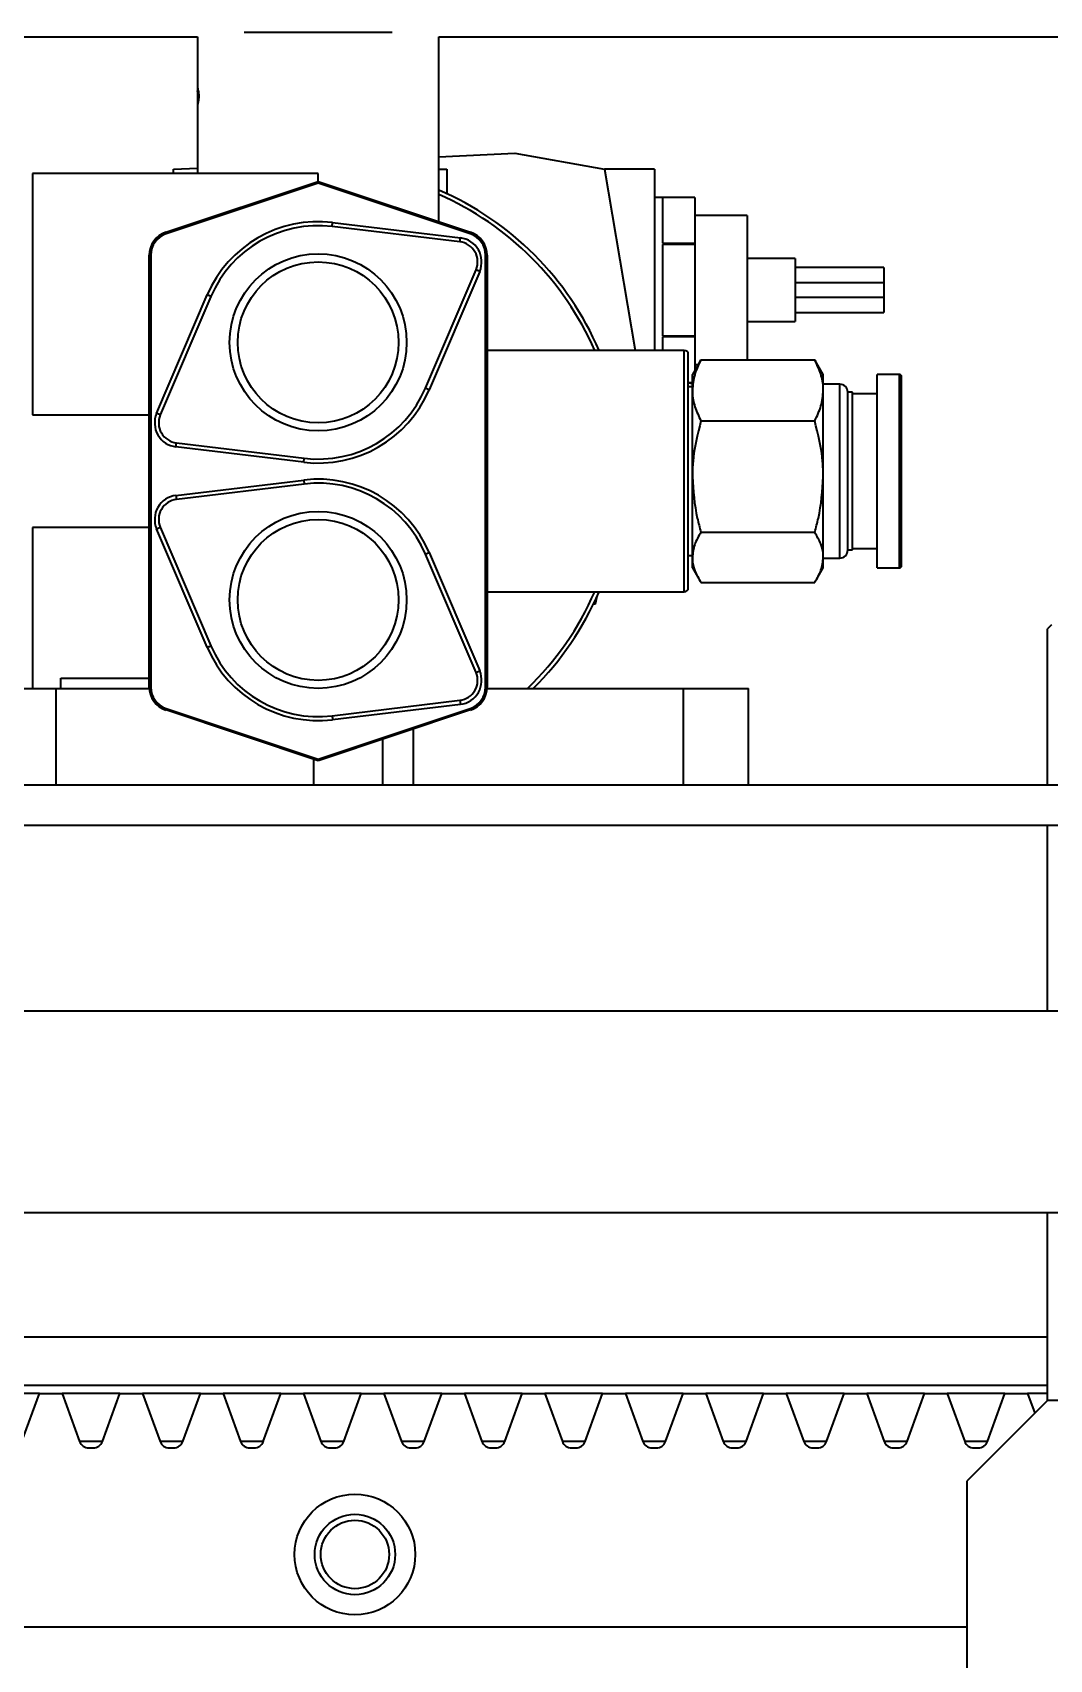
# Model space of a CAD drawing. Header units: millimetres. Extents: x -1052 to 3351, y 0 to 2015.
# Drawn here: x -376.539 to -374.67, y 1691.662 to 1694.653 of the extents above; entities that cross this region are included whole.
import ezdxf

# ---------------------------------------------------------------- set-up
doc = ezdxf.new("R2010")
doc.units = ezdxf.units.MM

msp = doc.modelspace()

# ---------------------------------------------------------------- linework, layer by layer
at = {"color": 7, "linetype": 'Continuous', "lineweight": 35}
for p, q in [((-377.8701, 1694.6448), (-376.2357, 1694.6448)), ((-377.8701, 1694.6448), (-376.2357, 1694.6448)), ((-376.2357, 1694.6448), (-376.2357, 1694.5505)), ((-376.2357, 1694.6448), (-376.2357, 1694.5505)), ((-375.8781, 1694.6525), (-376.1497, 1694.6525)), ((-375.8781, 1694.6525), (-376.1497, 1694.6525)), ((-375.792, 1694.3049), (-375.792, 1694.6448)), ((-375.792, 1694.6448), (-373.2846, 1694.6448)), ((-375.792, 1694.3049), (-375.792, 1694.6448)), ((-375.792, 1694.6448), (-373.2846, 1694.6448)), ((-376.2338, 1694.5451), (-376.2367, 1694.5451)), ((-376.2338, 1694.5451), (-376.2367, 1694.5451)), ((-376.2357, 1694.5442), (-376.2357, 1694.5267)), ((-376.2357, 1694.5442), (-376.2357, 1694.5267)), ((-376.2367, 1694.5257), (-376.2337, 1694.5257)), ((-376.2367, 1694.5257), (-376.2337, 1694.5257)), ((-376.2357, 1694.5203), (-376.2357, 1694.3937)), ((-376.2357, 1694.5203), (-376.2357, 1694.3937)), ((-375.792, 1694.4241), (-375.6522, 1694.4306)), ((-375.792, 1694.4241), (-375.6522, 1694.4306)), ((-375.6522, 1694.4306), (-375.4872, 1694.4011)), ((-375.6522, 1694.4306), (-375.4872, 1694.4011)), ((-376.0139, 1694.3937), (-376.539, 1694.3937)), ((-376.539, 1694.3937), (-376.539, 1693.9499)), ((-376.0139, 1694.3937), (-376.539, 1694.3937)), ((-376.539, 1694.3937), (-376.539, 1693.9499)), ((-376.2801, 1694.4011), (-376.2357, 1694.4031)), ((-376.2801, 1694.4011), (-376.2357, 1694.4031)), ((-376.2801, 1694.3937), (-376.2801, 1694.4011)), ((-376.2801, 1694.3937), (-376.2801, 1694.4011)), ((-376.0139, 1694.3789), (-376.0139, 1694.3937)), ((-376.0139, 1694.3789), (-376.0139, 1694.3937)), ((-375.792, 1694.4011), (-375.7772, 1694.4011)), ((-375.792, 1694.4011), (-375.7772, 1694.4011)), ((-375.7772, 1694.4011), (-375.7772, 1694.3562)), ((-375.7772, 1694.4011), (-375.7772, 1694.3562)), ((-375.3956, 1694.4011), (-375.4872, 1694.4011)), ((-375.4872, 1694.4011), (-375.4309, 1694.0682)), ((-375.3956, 1694.4011), (-375.4872, 1694.4011)), ((-375.4872, 1694.4011), (-375.4309, 1694.0682)), ((-375.3956, 1694.4011), (-375.3956, 1694.0682)), ((-375.3956, 1694.4011), (-375.3956, 1694.0682)), ((-376.2941, 1694.2854), (-376.0139, 1694.3789)), ((-376.2941, 1694.2854), (-376.0139, 1694.3789)), ((-376.0139, 1694.3758), (-376.2932, 1694.2826)), ((-376.0139, 1694.3758), (-376.2932, 1694.2826)), ((-376.0139, 1694.3758), (-376.0139, 1694.3789)), ((-376.0139, 1694.3789), (-375.7336, 1694.2854)), ((-376.0139, 1694.3758), (-376.0139, 1694.3789)), ((-376.0139, 1694.3789), (-375.7336, 1694.2854)), ((-375.7345, 1694.2826), (-376.0139, 1694.3758)), ((-375.7345, 1694.2826), (-376.0139, 1694.3758)), ((-375.3216, 1694.3493), (-375.3956, 1694.3493)), ((-375.3216, 1694.3493), (-375.3956, 1694.3493)), ((-375.3216, 1694.3493), (-375.3808, 1694.3493)), ((-375.3808, 1694.3493), (-375.3808, 1694.2653)), ((-375.3216, 1694.3493), (-375.3808, 1694.3493)), ((-375.3808, 1694.3493), (-375.3808, 1694.2653)), ((-375.3216, 1694.3493), (-375.3216, 1694.2653)), ((-375.3216, 1694.3493), (-375.3216, 1694.2653)), ((-375.9873, 1694.3033), (-375.7523, 1694.275)), ((-375.9873, 1694.3033), (-375.7523, 1694.275)), ((-375.2255, 1694.316), (-375.3216, 1694.316)), ((-375.2255, 1694.316), (-375.3216, 1694.316)), ((-375.2255, 1694.316), (-375.2255, 1694.051)), ((-375.2255, 1694.316), (-375.2255, 1694.051)), ((-375.7532, 1694.2677), (-375.9882, 1694.296)), ((-375.7532, 1694.2677), (-375.9882, 1694.296)), ((-376.3245, 1693.4494), (-376.3245, 1694.2433)), ((-376.3245, 1694.2433), (-376.3215, 1694.2433)), ((-376.3245, 1693.4494), (-376.3245, 1694.2433)), ((-376.3245, 1694.2433), (-376.3215, 1694.2433)), ((-376.3215, 1694.2433), (-376.3215, 1693.4494)), ((-376.3215, 1694.2433), (-376.3215, 1693.4494)), ((-375.7062, 1693.4494), (-375.7062, 1694.2433)), ((-375.7062, 1694.2433), (-375.7032, 1694.2433)), ((-375.7062, 1693.4494), (-375.7062, 1694.2433)), ((-375.7062, 1694.2433), (-375.7032, 1694.2433)), ((-375.7032, 1694.2433), (-375.7032, 1693.4494)), ((-375.7032, 1694.2433), (-375.7032, 1693.4494)), ((-375.3808, 1694.2653), (-375.3216, 1694.2653)), ((-375.3808, 1694.2653), (-375.3216, 1694.2653)), ((-375.3216, 1694.2632), (-375.3808, 1694.2632)), ((-375.3808, 1694.2632), (-375.3808, 1694.0952)), ((-375.3216, 1694.2632), (-375.3808, 1694.2632)), ((-375.3808, 1694.2632), (-375.3808, 1694.0952)), ((-375.3216, 1694.2653), (-375.3216, 1694.2632)), ((-375.3216, 1694.2653), (-375.3216, 1694.2632)), ((-375.3216, 1694.2632), (-375.3216, 1694.0952)), ((-375.3216, 1694.2632), (-375.3216, 1694.0952)), ((-375.8166, 1693.9988), (-375.7236, 1694.2164)), ((-375.8166, 1693.9988), (-375.7236, 1694.2164)), ((-375.7168, 1694.2135), (-375.8098, 1693.9959)), ((-375.7168, 1694.2135), (-375.8098, 1693.9959)), ((-375.1367, 1694.2369), (-375.2255, 1694.2369)), ((-375.1367, 1694.2369), (-375.2255, 1694.2369)), ((-375.1367, 1694.2369), (-375.1367, 1694.1215)), ((-375.1367, 1694.2369), (-375.1367, 1694.1215)), ((-374.974, 1694.2206), (-375.1367, 1694.2206)), ((-374.974, 1694.2206), (-375.1367, 1694.2206)), ((-374.974, 1694.2206), (-374.974, 1694.1925)), ((-374.974, 1694.2206), (-374.974, 1694.1925)), ((-374.974, 1694.1925), (-375.1367, 1694.1925)), ((-374.974, 1694.1925), (-375.1367, 1694.1925)), ((-374.974, 1694.1925), (-374.974, 1694.1659)), ((-374.974, 1694.1925), (-374.974, 1694.1659)), ((-376.3109, 1693.9525), (-376.2179, 1694.1702)), ((-376.3109, 1693.9525), (-376.2179, 1694.1702)), ((-376.2111, 1694.1673), (-376.3041, 1693.9496)), ((-376.2111, 1694.1673), (-376.3041, 1693.9496)), ((-375.1367, 1694.1659), (-374.974, 1694.1659)), ((-375.1367, 1694.1659), (-374.974, 1694.1659)), ((-374.974, 1694.1659), (-374.974, 1694.1378)), ((-374.974, 1694.1659), (-374.974, 1694.1378)), ((-375.1367, 1694.1378), (-374.974, 1694.1378)), ((-375.1367, 1694.1378), (-374.974, 1694.1378)), ((-375.3808, 1694.0952), (-375.3216, 1694.0952)), ((-375.3808, 1694.0952), (-375.3216, 1694.0952)), ((-375.3216, 1694.0952), (-375.3216, 1694.0931)), ((-375.3216, 1694.0952), (-375.3216, 1694.0931)), ((-375.2255, 1694.1215), (-375.1367, 1694.1215)), ((-375.2255, 1694.1215), (-375.1367, 1694.1215)), ((-375.3408, 1694.0682), (-375.7032, 1694.0682)), ((-375.3408, 1694.0682), (-375.7032, 1694.0682)), ((-375.3216, 1694.0931), (-375.3808, 1694.0931)), ((-375.3808, 1694.0931), (-375.3808, 1694.0682)), ((-375.3216, 1694.0931), (-375.3808, 1694.0931)), ((-375.3808, 1694.0931), (-375.3808, 1694.0682)), ((-375.3408, 1693.6245), (-375.3408, 1694.0682)), ((-375.3408, 1693.6245), (-375.3408, 1694.0682)), ((-375.3216, 1694.0931), (-375.3216, 1694.0316)), ((-375.3216, 1694.0931), (-375.3216, 1694.0316)), ((-375.3334, 1693.6319), (-375.3334, 1694.0608)), ((-375.3334, 1693.6319), (-375.3334, 1694.0608)), ((-375.3136, 1694.0454), (-375.326, 1694.0239)), ((-375.3136, 1694.0454), (-375.326, 1694.0239)), ((-375.3216, 1694.0424), (-375.3154, 1694.0424)), ((-375.3216, 1694.0424), (-375.3154, 1694.0424)), ((-375.3132, 1694.0451), (-375.3102, 1694.051)), ((-375.3132, 1694.0451), (-375.3102, 1694.051)), ((-375.3102, 1694.051), (-375.1011, 1694.051)), ((-375.3102, 1694.051), (-375.1011, 1694.051)), ((-375.1011, 1694.051), (-375.0981, 1694.0451)), ((-375.1011, 1694.051), (-375.0981, 1694.0451)), ((-375.0853, 1694.0239), (-375.0977, 1694.0454)), ((-375.0853, 1694.0239), (-375.0977, 1694.0454)), ((-375.3334, 1694.0091), (-375.326, 1694.0091)), ((-375.3334, 1694.0091), (-375.326, 1694.0091)), ((-375.3334, 1694.0091), (-375.326, 1694.0091)), ((-375.3334, 1694.0091), (-375.326, 1694.0091)), ((-375.326, 1694.0071), (-375.3334, 1694.0079)), ((-375.326, 1694.0071), (-375.3334, 1694.0079)), ((-375.326, 1693.9948), (-375.326, 1694.0239)), ((-375.326, 1693.9948), (-375.326, 1694.0239)), ((-375.0853, 1693.9948), (-375.0853, 1694.0239)), ((-375.0853, 1693.9948), (-375.0853, 1694.0239)), ((-375.0551, 1694.0061), (-375.0853, 1694.0061)), ((-375.0551, 1694.0061), (-375.0853, 1694.0061)), ((-375.0551, 1694.0059), (-375.0551, 1694.0061)), ((-375.0551, 1694.0059), (-375.0551, 1694.0061)), ((-375.0551, 1693.6866), (-375.0551, 1694.0059)), ((-375.0551, 1693.6866), (-375.0551, 1694.0059)), ((-374.9451, 1694.0239), (-374.9864, 1694.0239)), ((-374.9864, 1694.0236), (-374.9864, 1694.0239)), ((-374.9451, 1694.0239), (-374.9864, 1694.0239)), ((-374.9864, 1694.0236), (-374.9864, 1694.0239)), ((-374.9864, 1693.6689), (-374.9864, 1694.0236)), ((-374.9864, 1693.6689), (-374.9864, 1694.0236)), ((-374.9451, 1694.0236), (-374.9451, 1694.0239)), ((-374.9451, 1694.0236), (-374.9451, 1694.0239)), ((-374.9451, 1693.6689), (-374.9451, 1694.0236)), ((-374.9451, 1693.6689), (-374.9451, 1694.0236)), ((-374.9415, 1694.0199), (-374.9415, 1694.0202)), ((-374.9415, 1694.0199), (-374.9415, 1694.0202)), ((-374.9415, 1693.6726), (-374.9415, 1694.0199)), ((-374.9415, 1693.6726), (-374.9415, 1694.0199)), ((-375.326, 1694.0013), (-375.3334, 1694.0013)), ((-375.326, 1694.0013), (-375.3334, 1694.0013)), ((-375.326, 1693.8363), (-375.326, 1693.9948)), ((-375.326, 1693.8363), (-375.326, 1693.9948)), ((-375.0853, 1693.8363), (-375.0853, 1693.9948)), ((-375.0853, 1693.8363), (-375.0853, 1693.9948)), ((-375.0313, 1693.9913), (-375.0403, 1693.9913)), ((-375.0403, 1693.9911), (-375.0403, 1693.9913)), ((-375.0313, 1693.9913), (-375.0403, 1693.9913)), ((-375.0403, 1693.9911), (-375.0403, 1693.9913)), ((-375.0403, 1693.7014), (-375.0403, 1693.9911)), ((-375.0403, 1693.7014), (-375.0403, 1693.9911)), ((-375.0313, 1693.9911), (-375.0313, 1693.9913)), ((-375.0313, 1693.9911), (-375.0313, 1693.9913)), ((-375.0313, 1693.7014), (-375.0313, 1693.9911)), ((-375.0313, 1693.7014), (-375.0313, 1693.9911)), ((-374.9864, 1693.9884), (-375.0313, 1693.9884)), ((-374.9864, 1693.9884), (-375.0313, 1693.9884)), ((-376.539, 1693.9499), (-376.3245, 1693.9499)), ((-376.539, 1693.9499), (-376.3245, 1693.9499)), ((-375.3102, 1693.9386), (-375.1011, 1693.9386)), ((-375.3102, 1693.9386), (-375.1011, 1693.9386)), ((-376.0404, 1693.8628), (-376.2754, 1693.8911)), ((-376.0404, 1693.8628), (-376.2754, 1693.8911)), ((-376.2745, 1693.8984), (-376.0395, 1693.8701)), ((-376.2745, 1693.8984), (-376.0395, 1693.8701)), ((-376.2754, 1693.8017), (-376.0404, 1693.83)), ((-376.2754, 1693.8017), (-376.0404, 1693.83)), ((-375.326, 1693.6879), (-375.326, 1693.8363)), ((-375.326, 1693.6879), (-375.326, 1693.8363)), ((-375.0853, 1693.6879), (-375.0853, 1693.8363)), ((-375.0853, 1693.6879), (-375.0853, 1693.8363)), ((-376.0395, 1693.8226), (-376.2745, 1693.7943)), ((-376.0395, 1693.8226), (-376.2745, 1693.7943)), ((-376.3245, 1693.7428), (-376.539, 1693.7428)), ((-376.539, 1693.7428), (-376.539, 1693.447)), ((-376.3245, 1693.7428), (-376.539, 1693.7428)), ((-376.539, 1693.7428), (-376.539, 1693.447)), ((-376.2179, 1693.5225), (-376.3109, 1693.7402)), ((-376.2179, 1693.5225), (-376.3109, 1693.7402)), ((-376.3041, 1693.7431), (-376.2111, 1693.5254)), ((-376.3041, 1693.7431), (-376.2111, 1693.5254)), ((-375.3102, 1693.734), (-375.1011, 1693.734)), ((-375.3102, 1693.734), (-375.1011, 1693.734)), ((-375.7236, 1693.4763), (-375.8166, 1693.6939)), ((-375.7236, 1693.4763), (-375.8166, 1693.6939)), ((-375.8098, 1693.6969), (-375.7168, 1693.4792)), ((-375.8098, 1693.6969), (-375.7168, 1693.4792)), ((-375.3334, 1693.6914), (-375.326, 1693.6914)), ((-375.3334, 1693.6914), (-375.326, 1693.6914)), ((-375.326, 1693.6689), (-375.326, 1693.6879)), ((-375.326, 1693.6689), (-375.326, 1693.6879)), ((-375.0853, 1693.6689), (-375.0853, 1693.6879)), ((-375.0853, 1693.6689), (-375.0853, 1693.6879)), ((-375.0853, 1693.6866), (-375.0551, 1693.6866)), ((-375.0853, 1693.6866), (-375.0551, 1693.6866)), ((-375.0403, 1693.7014), (-375.0313, 1693.7014)), ((-375.0403, 1693.7014), (-375.0313, 1693.7014)), ((-375.0313, 1693.7044), (-374.9864, 1693.7044)), ((-375.0313, 1693.7044), (-374.9864, 1693.7044)), ((-375.326, 1693.6689), (-375.3136, 1693.6473)), ((-375.326, 1693.6689), (-375.3136, 1693.6473)), ((-375.0977, 1693.6473), (-375.0853, 1693.6689)), ((-375.0977, 1693.6473), (-375.0853, 1693.6689)), ((-374.9864, 1693.6689), (-374.9451, 1693.6689)), ((-374.9864, 1693.6689), (-374.9451, 1693.6689)), ((-375.7032, 1693.6245), (-375.3408, 1693.6245)), ((-375.7032, 1693.6245), (-375.3408, 1693.6245)), ((-375.5038, 1693.6023), (-375.501, 1693.6164)), ((-375.5038, 1693.6023), (-375.501, 1693.6164)), ((-375.3102, 1693.6417), (-375.1011, 1693.6417)), ((-375.3102, 1693.6417), (-375.1011, 1693.6417)), ((-375.5076, 1693.602), (-375.5038, 1693.6023)), ((-375.5076, 1693.602), (-375.5038, 1693.6023)), ((-374.6658, 1693.5636), (-374.6732, 1693.5562)), ((-374.6658, 1693.5636), (-374.6732, 1693.5562)), ((-374.6732, 1693.2695), (-374.6732, 1693.5562)), ((-374.6732, 1693.2695), (-374.6732, 1693.5562)), ((-376.4872, 1693.447), (-376.4872, 1693.466)), ((-376.4872, 1693.466), (-376.3245, 1693.466)), ((-376.4872, 1693.447), (-376.4872, 1693.466)), ((-376.4872, 1693.466), (-376.3245, 1693.466)), ((-376.6129, 1693.447), (-376.4962, 1693.447)), ((-376.6129, 1693.447), (-376.4962, 1693.447)), ((-376.4962, 1693.447), (-376.4962, 1693.2695)), ((-376.4962, 1693.447), (-376.3244, 1693.447)), ((-376.4962, 1693.447), (-376.4962, 1693.2695)), ((-376.4962, 1693.447), (-376.3244, 1693.447)), ((-376.3245, 1693.4494), (-376.3215, 1693.4494)), ((-376.3245, 1693.447), (-376.3245, 1693.4494)), ((-376.3245, 1693.4494), (-376.3215, 1693.4494)), ((-376.3245, 1693.447), (-376.3245, 1693.4494)), ((-375.7062, 1693.4494), (-375.7032, 1693.4494)), ((-375.7062, 1693.4494), (-375.7032, 1693.4494)), ((-375.7033, 1693.447), (-375.3426, 1693.447)), ((-375.7033, 1693.447), (-375.3426, 1693.447)), ((-375.3426, 1693.447), (-375.3426, 1693.2695)), ((-375.3426, 1693.447), (-375.2225, 1693.447)), ((-375.3426, 1693.447), (-375.3426, 1693.2695)), ((-375.3426, 1693.447), (-375.2225, 1693.447)), ((-375.2225, 1693.2695), (-375.2225, 1693.447)), ((-375.2225, 1693.2695), (-375.2225, 1693.447)), ((-376.0139, 1693.3139), (-376.2941, 1693.4073)), ((-376.0139, 1693.3139), (-376.2941, 1693.4073)), ((-376.2932, 1693.4101), (-376.0139, 1693.317)), ((-376.2932, 1693.4101), (-376.0139, 1693.317)), ((-376.0139, 1693.317), (-375.7345, 1693.4101)), ((-376.0139, 1693.317), (-375.7345, 1693.4101)), ((-375.7336, 1693.4073), (-376.0139, 1693.3139)), ((-375.7336, 1693.4073), (-376.0139, 1693.3139)), ((-375.9882, 1693.3968), (-375.7532, 1693.4251)), ((-375.9882, 1693.3968), (-375.7532, 1693.4251)), ((-375.7523, 1693.4177), (-375.9873, 1693.3894)), ((-375.7523, 1693.4177), (-375.9873, 1693.3894)), ((-375.8955, 1693.3533), (-375.8955, 1693.2695)), ((-375.8955, 1693.3533), (-375.8955, 1693.2695)), ((-375.839, 1693.3721), (-375.839, 1693.2695)), ((-375.839, 1693.3721), (-375.839, 1693.2695)), ((-376.0223, 1693.3167), (-376.0223, 1693.2695)), ((-376.0223, 1693.3167), (-376.0223, 1693.2695)), ((-376.0139, 1693.3139), (-376.0139, 1693.317)), ((-376.0139, 1693.3139), (-376.0139, 1693.317)), ((-377.9464, 1693.2695), (-373.5681, 1693.2695)), ((-377.9464, 1693.2695), (-373.5681, 1693.2695)), ((-377.9464, 1693.1955), (-373.5681, 1693.1955)), ((-377.9464, 1693.1955), (-373.5681, 1693.1955)), ((-374.6732, 1692.8536), (-374.6732, 1693.1955)), ((-374.6732, 1692.8536), (-374.6732, 1693.1955)), ((-373.9822, 1692.8536), (-377.5323, 1692.8536)), ((-373.9822, 1692.8536), (-377.5323, 1692.8536)), ((-377.5323, 1692.4838), (-373.9822, 1692.4838)), ((-377.5323, 1692.4838), (-373.9822, 1692.4838)), ((-374.6732, 1692.1384), (-374.6732, 1692.4838)), ((-374.6732, 1692.1384), (-374.6732, 1692.4838)), ((-374.6732, 1692.2545), (-378.1281, 1692.2545)), ((-374.6732, 1692.2545), (-378.1281, 1692.2545)), ((-374.6732, 1692.1657), (-378.1281, 1692.1657)), ((-374.6732, 1692.1657), (-378.1281, 1692.1657)), ((-376.5263, 1692.151), (-376.6325, 1692.151)), ((-376.5263, 1692.151), (-376.6325, 1692.151)), ((-376.5585, 1692.0625), (-376.5263, 1692.151)), ((-376.5585, 1692.0625), (-376.5263, 1692.151)), ((-376.5263, 1692.151), (-376.4846, 1692.151)), ((-376.5263, 1692.151), (-376.4846, 1692.151)), ((-376.4846, 1692.151), (-376.4524, 1692.0625)), ((-376.3784, 1692.151), (-376.4846, 1692.151)), ((-376.4846, 1692.151), (-376.4524, 1692.0625)), ((-376.3784, 1692.151), (-376.4846, 1692.151)), ((-376.4106, 1692.0625), (-376.3784, 1692.151)), ((-376.4106, 1692.0625), (-376.3784, 1692.151)), ((-376.3784, 1692.151), (-376.3367, 1692.151)), ((-376.3784, 1692.151), (-376.3367, 1692.151)), ((-376.3367, 1692.151), (-376.3045, 1692.0625)), ((-376.2304, 1692.151), (-376.3367, 1692.151)), ((-376.3367, 1692.151), (-376.3045, 1692.0625)), ((-376.2304, 1692.151), (-376.3367, 1692.151)), ((-376.2626, 1692.0625), (-376.2304, 1692.151)), ((-376.2626, 1692.0625), (-376.2304, 1692.151)), ((-376.2304, 1692.151), (-376.1888, 1692.151)), ((-376.2304, 1692.151), (-376.1888, 1692.151)), ((-376.1888, 1692.151), (-376.1566, 1692.0625)), ((-376.0825, 1692.151), (-376.1888, 1692.151)), ((-376.1888, 1692.151), (-376.1566, 1692.0625)), ((-376.0825, 1692.151), (-376.1888, 1692.151)), ((-376.1147, 1692.0625), (-376.0825, 1692.151)), ((-376.1147, 1692.0625), (-376.0825, 1692.151)), ((-376.0825, 1692.151), (-376.0409, 1692.151)), ((-376.0825, 1692.151), (-376.0409, 1692.151)), ((-376.0409, 1692.151), (-376.0087, 1692.0625)), ((-375.9346, 1692.151), (-376.0409, 1692.151)), ((-376.0409, 1692.151), (-376.0087, 1692.0625)), ((-375.9346, 1692.151), (-376.0409, 1692.151)), ((-375.9668, 1692.0625), (-375.9346, 1692.151)), ((-375.9668, 1692.0625), (-375.9346, 1692.151)), ((-375.9346, 1692.151), (-375.893, 1692.151)), ((-375.9346, 1692.151), (-375.893, 1692.151)), ((-375.893, 1692.151), (-375.8608, 1692.0625)), ((-375.7867, 1692.151), (-375.893, 1692.151)), ((-375.893, 1692.151), (-375.8608, 1692.0625)), ((-375.7867, 1692.151), (-375.893, 1692.151)), ((-375.8189, 1692.0625), (-375.7867, 1692.151)), ((-375.8189, 1692.0625), (-375.7867, 1692.151)), ((-375.7867, 1692.151), (-375.745, 1692.151)), ((-375.7867, 1692.151), (-375.745, 1692.151)), ((-375.745, 1692.151), (-375.7128, 1692.0625)), ((-375.6388, 1692.151), (-375.745, 1692.151)), ((-375.745, 1692.151), (-375.7128, 1692.0625)), ((-375.6388, 1692.151), (-375.745, 1692.151)), ((-375.671, 1692.0625), (-375.6388, 1692.151)), ((-375.671, 1692.0625), (-375.6388, 1692.151)), ((-375.6388, 1692.151), (-375.5971, 1692.151)), ((-375.6388, 1692.151), (-375.5971, 1692.151)), ((-375.5971, 1692.151), (-375.5649, 1692.0625)), ((-375.4909, 1692.151), (-375.5971, 1692.151)), ((-375.5971, 1692.151), (-375.5649, 1692.0625)), ((-375.4909, 1692.151), (-375.5971, 1692.151)), ((-375.523, 1692.0625), (-375.4909, 1692.151)), ((-375.523, 1692.0625), (-375.4909, 1692.151)), ((-375.4909, 1692.151), (-375.4492, 1692.151)), ((-375.4909, 1692.151), (-375.4492, 1692.151)), ((-375.4492, 1692.151), (-375.417, 1692.0625)), ((-375.3429, 1692.151), (-375.4492, 1692.151)), ((-375.4492, 1692.151), (-375.417, 1692.0625)), ((-375.3429, 1692.151), (-375.4492, 1692.151)), ((-375.3751, 1692.0625), (-375.3429, 1692.151)), ((-375.3751, 1692.0625), (-375.3429, 1692.151)), ((-375.3429, 1692.151), (-375.3013, 1692.151)), ((-375.3429, 1692.151), (-375.3013, 1692.151)), ((-375.3013, 1692.151), (-375.2691, 1692.0625)), ((-375.195, 1692.151), (-375.3013, 1692.151)), ((-375.3013, 1692.151), (-375.2691, 1692.0625)), ((-375.195, 1692.151), (-375.3013, 1692.151)), ((-375.2272, 1692.0625), (-375.195, 1692.151)), ((-375.2272, 1692.0625), (-375.195, 1692.151)), ((-375.195, 1692.151), (-375.1534, 1692.151)), ((-375.195, 1692.151), (-375.1534, 1692.151)), ((-375.1534, 1692.151), (-375.1212, 1692.0625)), ((-375.0471, 1692.151), (-375.1534, 1692.151)), ((-375.1534, 1692.151), (-375.1212, 1692.0625)), ((-375.0471, 1692.151), (-375.1534, 1692.151)), ((-375.0793, 1692.0625), (-375.0471, 1692.151)), ((-375.0793, 1692.0625), (-375.0471, 1692.151)), ((-375.0471, 1692.151), (-375.0054, 1692.151)), ((-375.0471, 1692.151), (-375.0054, 1692.151)), ((-375.0054, 1692.151), (-374.9732, 1692.0625)), ((-374.8992, 1692.151), (-375.0054, 1692.151)), ((-375.0054, 1692.151), (-374.9732, 1692.0625)), ((-374.8992, 1692.151), (-375.0054, 1692.151)), ((-374.9314, 1692.0625), (-374.8992, 1692.151)), ((-374.9314, 1692.0625), (-374.8992, 1692.151)), ((-374.8992, 1692.151), (-374.8575, 1692.151)), ((-374.8992, 1692.151), (-374.8575, 1692.151)), ((-374.8575, 1692.151), (-374.8253, 1692.0625)), ((-374.7513, 1692.151), (-374.8575, 1692.151)), ((-374.8575, 1692.151), (-374.8253, 1692.0625)), ((-374.7513, 1692.151), (-374.8575, 1692.151)), ((-374.7835, 1692.0625), (-374.7513, 1692.151)), ((-374.7835, 1692.0625), (-374.7513, 1692.151)), ((-374.7513, 1692.151), (-374.7096, 1692.151)), ((-374.7513, 1692.151), (-374.7096, 1692.151)), ((-374.7096, 1692.151), (-374.6966, 1692.1151)), ((-374.6732, 1692.151), (-374.7096, 1692.151)), ((-374.7096, 1692.151), (-374.6966, 1692.1151)), ((-374.6732, 1692.151), (-374.7096, 1692.151)), ((-374.6732, 1692.1384), (-374.8211, 1691.9905)), ((-374.6732, 1692.1384), (-374.8211, 1691.9905)), ((-373.3947, 1692.1384), (-374.6732, 1692.1384)), ((-373.3947, 1692.1384), (-374.6732, 1692.1384)), ((-376.4106, 1692.0625), (-376.4524, 1692.0625)), ((-376.4106, 1692.0625), (-376.4524, 1692.0625)), ((-376.2626, 1692.0625), (-376.3045, 1692.0625)), ((-376.2626, 1692.0625), (-376.3045, 1692.0625)), ((-376.1147, 1692.0625), (-376.1566, 1692.0625)), ((-376.1147, 1692.0625), (-376.1566, 1692.0625)), ((-375.9668, 1692.0625), (-376.0087, 1692.0625)), ((-375.9668, 1692.0625), (-376.0087, 1692.0625)), ((-375.8189, 1692.0625), (-375.8608, 1692.0625)), ((-375.8189, 1692.0625), (-375.8608, 1692.0625)), ((-375.671, 1692.0625), (-375.7128, 1692.0625)), ((-375.671, 1692.0625), (-375.7128, 1692.0625)), ((-375.523, 1692.0625), (-375.5649, 1692.0625)), ((-375.523, 1692.0625), (-375.5649, 1692.0625)), ((-375.3751, 1692.0625), (-375.417, 1692.0625)), ((-375.3751, 1692.0625), (-375.417, 1692.0625)), ((-375.2272, 1692.0625), (-375.2691, 1692.0625)), ((-375.2272, 1692.0625), (-375.2691, 1692.0625)), ((-375.0793, 1692.0625), (-375.1212, 1692.0625)), ((-375.0793, 1692.0625), (-375.1212, 1692.0625)), ((-374.9314, 1692.0625), (-374.9732, 1692.0625)), ((-374.9314, 1692.0625), (-374.9732, 1692.0625)), ((-374.7835, 1692.0625), (-374.8253, 1692.0625)), ((-374.7835, 1692.0625), (-374.8253, 1692.0625)), ((-376.4355, 1692.0511), (-376.4275, 1692.0511)), ((-376.4355, 1692.0511), (-376.4275, 1692.0511)), ((-376.2876, 1692.0511), (-376.2796, 1692.0511)), ((-376.2876, 1692.0511), (-376.2796, 1692.0511)), ((-376.1397, 1692.0511), (-376.1316, 1692.0511)), ((-376.1397, 1692.0511), (-376.1316, 1692.0511)), ((-375.9918, 1692.0511), (-375.9837, 1692.0511)), ((-375.9918, 1692.0511), (-375.9837, 1692.0511)), ((-375.8438, 1692.0511), (-375.8358, 1692.0511)), ((-375.8438, 1692.0511), (-375.8358, 1692.0511)), ((-375.6959, 1692.0511), (-375.6879, 1692.0511)), ((-375.6959, 1692.0511), (-375.6879, 1692.0511)), ((-375.548, 1692.0511), (-375.54, 1692.0511)), ((-375.548, 1692.0511), (-375.54, 1692.0511)), ((-375.4001, 1692.0511), (-375.3921, 1692.0511)), ((-375.4001, 1692.0511), (-375.3921, 1692.0511)), ((-375.2522, 1692.0511), (-375.2441, 1692.0511)), ((-375.2522, 1692.0511), (-375.2441, 1692.0511)), ((-375.1042, 1692.0511), (-375.0962, 1692.0511)), ((-375.1042, 1692.0511), (-375.0962, 1692.0511)), ((-374.9563, 1692.0511), (-374.9483, 1692.0511)), ((-374.9563, 1692.0511), (-374.9483, 1692.0511)), ((-374.8084, 1692.0511), (-374.8004, 1692.0511)), ((-374.8084, 1692.0511), (-374.8004, 1692.0511)), ((-374.8211, 1690.4522), (-374.8211, 1691.9905)), ((-374.8211, 1690.4522), (-374.8211, 1691.9905)), ((-378.1281, 1691.722), (-374.8211, 1691.722)), ((-378.1281, 1691.722), (-374.8211, 1691.722))]:
    msp.add_line(p, q, dxfattribs=at)
for points in [[(-375.9882, 1694.296), (-375.988, 1694.2974), (-375.9879, 1694.2988), (-375.9877, 1694.3001), (-375.9876, 1694.3012), (-375.9875, 1694.3021), (-375.9874, 1694.3028), (-375.9873, 1694.3032), (-375.9873, 1694.3033)], [(-375.9882, 1694.296), (-375.988, 1694.2974), (-375.9879, 1694.2988), (-375.9877, 1694.3001), (-375.9876, 1694.3012), (-375.9875, 1694.3021), (-375.9874, 1694.3028), (-375.9873, 1694.3032), (-375.9873, 1694.3033)], [(-375.7532, 1694.2677), (-375.7531, 1694.2691), (-375.7529, 1694.2705), (-375.7527, 1694.2717), (-375.7526, 1694.2729), (-375.7525, 1694.2738), (-375.7524, 1694.2745), (-375.7524, 1694.2749), (-375.7523, 1694.275)], [(-375.7532, 1694.2677), (-375.7531, 1694.2691), (-375.7529, 1694.2705), (-375.7527, 1694.2717), (-375.7526, 1694.2729), (-375.7525, 1694.2738), (-375.7524, 1694.2745), (-375.7524, 1694.2749), (-375.7523, 1694.275)], [(-375.7168, 1694.2135), (-375.717, 1694.2136), (-375.7174, 1694.2137), (-375.718, 1694.214), (-375.7188, 1694.2144), (-375.7199, 1694.2148), (-375.721, 1694.2153), (-375.7223, 1694.2159), (-375.7236, 1694.2164)], [(-375.7168, 1694.2135), (-375.717, 1694.2136), (-375.7174, 1694.2137), (-375.718, 1694.214), (-375.7188, 1694.2144), (-375.7199, 1694.2148), (-375.721, 1694.2153), (-375.7223, 1694.2159), (-375.7236, 1694.2164)], [(-376.2111, 1694.1673), (-376.2124, 1694.1679), (-376.2137, 1694.1684), (-376.2149, 1694.1689), (-376.2159, 1694.1693), (-376.2168, 1694.1697), (-376.2174, 1694.17), (-376.2178, 1694.1701), (-376.2179, 1694.1702)], [(-376.2111, 1694.1673), (-376.2124, 1694.1679), (-376.2137, 1694.1684), (-376.2149, 1694.1689), (-376.2159, 1694.1693), (-376.2168, 1694.1697), (-376.2174, 1694.17), (-376.2178, 1694.1701), (-376.2179, 1694.1702)], [(-375.8098, 1693.9959), (-375.8099, 1693.9959), (-375.8103, 1693.9961), (-375.811, 1693.9964), (-375.8118, 1693.9967), (-375.8128, 1693.9972), (-375.814, 1693.9977), (-375.8153, 1693.9982), (-375.8166, 1693.9988)], [(-375.8098, 1693.9959), (-375.8099, 1693.9959), (-375.8103, 1693.9961), (-375.811, 1693.9964), (-375.8118, 1693.9967), (-375.8128, 1693.9972), (-375.814, 1693.9977), (-375.8153, 1693.9982), (-375.8166, 1693.9988)], [(-376.3041, 1693.9496), (-376.3054, 1693.9502), (-376.3067, 1693.9508), (-376.3078, 1693.9513), (-376.3089, 1693.9517), (-376.3097, 1693.9521), (-376.3104, 1693.9523), (-376.3107, 1693.9525), (-376.3109, 1693.9525)], [(-376.3041, 1693.9496), (-376.3054, 1693.9502), (-376.3067, 1693.9508), (-376.3078, 1693.9513), (-376.3089, 1693.9517), (-376.3097, 1693.9521), (-376.3104, 1693.9523), (-376.3107, 1693.9525), (-376.3109, 1693.9525)], [(-376.2754, 1693.8911), (-376.2754, 1693.8912), (-376.2753, 1693.8916), (-376.2752, 1693.8923), (-376.2751, 1693.8932), (-376.275, 1693.8943), (-376.2748, 1693.8956), (-376.2747, 1693.897), (-376.2745, 1693.8984)], [(-376.2754, 1693.8911), (-376.2754, 1693.8912), (-376.2753, 1693.8916), (-376.2752, 1693.8923), (-376.2751, 1693.8932), (-376.275, 1693.8943), (-376.2748, 1693.8956), (-376.2747, 1693.897), (-376.2745, 1693.8984)], [(-376.0404, 1693.8628), (-376.0404, 1693.8629), (-376.0403, 1693.8633), (-376.0402, 1693.864), (-376.0401, 1693.8649), (-376.04, 1693.866), (-376.0399, 1693.8673), (-376.0397, 1693.8687), (-376.0395, 1693.8701)], [(-376.0404, 1693.8628), (-376.0404, 1693.8629), (-376.0403, 1693.8633), (-376.0402, 1693.864), (-376.0401, 1693.8649), (-376.04, 1693.866), (-376.0399, 1693.8673), (-376.0397, 1693.8687), (-376.0395, 1693.8701)], [(-376.0404, 1693.83), (-376.0404, 1693.8298), (-376.0403, 1693.8294), (-376.0402, 1693.8287), (-376.0401, 1693.8278), (-376.04, 1693.8267), (-376.0399, 1693.8254), (-376.0397, 1693.8241), (-376.0395, 1693.8226)], [(-376.0404, 1693.83), (-376.0404, 1693.8298), (-376.0403, 1693.8294), (-376.0402, 1693.8287), (-376.0401, 1693.8278), (-376.04, 1693.8267), (-376.0399, 1693.8254), (-376.0397, 1693.8241), (-376.0395, 1693.8226)], [(-376.2754, 1693.8017), (-376.2754, 1693.8015), (-376.2753, 1693.8011), (-376.2752, 1693.8004), (-376.2751, 1693.7995), (-376.275, 1693.7984), (-376.2748, 1693.7971), (-376.2747, 1693.7958), (-376.2745, 1693.7943)], [(-376.2754, 1693.8017), (-376.2754, 1693.8015), (-376.2753, 1693.8011), (-376.2752, 1693.8004), (-376.2751, 1693.7995), (-376.275, 1693.7984), (-376.2748, 1693.7971), (-376.2747, 1693.7958), (-376.2745, 1693.7943)], [(-376.3109, 1693.7402), (-376.3107, 1693.7402), (-376.3104, 1693.7404), (-376.3097, 1693.7407), (-376.3089, 1693.741), (-376.3078, 1693.7415), (-376.3067, 1693.742), (-376.3054, 1693.7425), (-376.3041, 1693.7431)], [(-376.3109, 1693.7402), (-376.3107, 1693.7402), (-376.3104, 1693.7404), (-376.3097, 1693.7407), (-376.3089, 1693.741), (-376.3078, 1693.7415), (-376.3067, 1693.742), (-376.3054, 1693.7425), (-376.3041, 1693.7431)], [(-375.8166, 1693.6939), (-375.8153, 1693.6945), (-375.814, 1693.6951), (-375.8128, 1693.6956), (-375.8118, 1693.696), (-375.811, 1693.6964), (-375.8103, 1693.6966), (-375.8099, 1693.6968), (-375.8098, 1693.6969)], [(-375.8166, 1693.6939), (-375.8153, 1693.6945), (-375.814, 1693.6951), (-375.8128, 1693.6956), (-375.8118, 1693.696), (-375.811, 1693.6964), (-375.8103, 1693.6966), (-375.8099, 1693.6968), (-375.8098, 1693.6969)], [(-376.2179, 1693.5225), (-376.2178, 1693.5226), (-376.2174, 1693.5228), (-376.2168, 1693.523), (-376.2159, 1693.5234), (-376.2149, 1693.5238), (-376.2137, 1693.5243), (-376.2124, 1693.5249), (-376.2111, 1693.5254)], [(-376.2179, 1693.5225), (-376.2178, 1693.5226), (-376.2174, 1693.5228), (-376.2168, 1693.523), (-376.2159, 1693.5234), (-376.2149, 1693.5238), (-376.2137, 1693.5243), (-376.2124, 1693.5249), (-376.2111, 1693.5254)], [(-375.7236, 1693.4763), (-375.7223, 1693.4769), (-375.721, 1693.4774), (-375.7199, 1693.4779), (-375.7188, 1693.4784), (-375.718, 1693.4787), (-375.7174, 1693.479), (-375.717, 1693.4792), (-375.7168, 1693.4792)], [(-375.7236, 1693.4763), (-375.7223, 1693.4769), (-375.721, 1693.4774), (-375.7199, 1693.4779), (-375.7188, 1693.4784), (-375.718, 1693.4787), (-375.7174, 1693.479), (-375.717, 1693.4792), (-375.7168, 1693.4792)], [(-375.7532, 1693.4251), (-375.7531, 1693.4236), (-375.7529, 1693.4223), (-375.7527, 1693.421), (-375.7526, 1693.4199), (-375.7525, 1693.419), (-375.7524, 1693.4183), (-375.7524, 1693.4179), (-375.7523, 1693.4177)], [(-375.7532, 1693.4251), (-375.7531, 1693.4236), (-375.7529, 1693.4223), (-375.7527, 1693.421), (-375.7526, 1693.4199), (-375.7525, 1693.419), (-375.7524, 1693.4183), (-375.7524, 1693.4179), (-375.7523, 1693.4177)], [(-375.9882, 1693.3968), (-375.988, 1693.3953), (-375.9879, 1693.3939), (-375.9877, 1693.3927), (-375.9876, 1693.3916), (-375.9875, 1693.3906), (-375.9874, 1693.39), (-375.9873, 1693.3896), (-375.9873, 1693.3894)], [(-375.9882, 1693.3968), (-375.988, 1693.3953), (-375.9879, 1693.3939), (-375.9877, 1693.3927), (-375.9876, 1693.3916), (-375.9875, 1693.3906), (-375.9874, 1693.39), (-375.9873, 1693.3896), (-375.9873, 1693.3894)]]:
    msp.add_lwpolyline(points, dxfattribs=at)
for centre, radius in [((-376.0139, 1694.083), 0.1627), ((-376.0139, 1694.083), 0.1627), ((-376.0139, 1694.083), 0.1479), ((-376.0139, 1694.083), 0.1479), ((-376.0139, 1693.6097), 0.1627), ((-376.0139, 1693.6097), 0.1627), ((-376.0139, 1693.6097), 0.1479), ((-376.0139, 1693.6097), 0.1479), ((-375.9463, 1691.8551), 0.1109), ((-375.9463, 1691.8551), 0.1109), ((-375.9463, 1691.8551), 0.074), ((-375.9463, 1691.8551), 0.074), ((-375.9463, 1691.8551), 0.0629), ((-375.9463, 1691.8551), 0.0629)]:
    msp.add_circle(centre, radius, dxfattribs=at)
for centre, radius, start, end in [((-376.0139, 1693.8464), 0.5621, 23.2496, 66.7504), ((-376.0139, 1693.8464), 0.5621, 23.2496, 66.7504), ((-376.0139, 1693.8464), 0.5621, 23.2496, 66.7504), ((-376.0139, 1693.8464), 0.5621, 23.2496, 66.7504), ((-376.0139, 1693.8464), 0.5547, 23.5782, 66.4218), ((-376.0139, 1693.8464), 0.5547, 23.5782, 66.4218), ((-376.0139, 1694.083), 0.2219, 83.1301, 156.8699), ((-376.0139, 1694.083), 0.2219, 83.1301, 156.8699), ((-376.2801, 1694.2433), 0.0444, 108.4349, 180), ((-376.2801, 1694.2433), 0.0444, 108.4349, 180), ((-376.2801, 1694.2433), 0.0414, 108.4349, 180), ((-376.2801, 1694.2433), 0.0414, 108.4349, 180), ((-377.7369, 1693.8025), 1.5214, 18.3954, 18.5069), ((-377.7369, 1693.8025), 1.5214, 18.3954, 18.5069), ((-376.0139, 1694.083), 0.2145, 83.1301, 156.8699), ((-376.0139, 1694.083), 0.2145, 83.1301, 156.8699), ((-375.7577, 1694.231), 0.0444, 336.8699, 83.1301), ((-375.7577, 1694.231), 0.0444, 336.8699, 83.1301), ((-377.8676, 1694.9946), 2.2488, 341.5436, 341.6189), ((-377.8676, 1694.9946), 2.2488, 341.5436, 341.6189), ((-375.7476, 1694.2433), 0.0414, 0, 71.5651), ((-375.7476, 1694.2433), 0.0414, 0, 71.5651), ((-375.7476, 1694.2433), 0.0444, 0, 71.5651), ((-375.7476, 1694.2433), 0.0444, 0, 71.5651), ((-375.7577, 1694.231), 0.037, 336.8699, 83.1301), ((-375.7577, 1694.231), 0.037, 336.8699, 83.1301), ((-375.3408, 1694.0608), 0.0074, 0, 90), ((-375.3408, 1694.0608), 0.0074, 0, 90), ((-375.0551, 1693.9913), 0.0148, 0, 90), ((-375.0551, 1693.9913), 0.0148, 0, 90), ((-374.9451, 1694.0202), 0.0037, 0, 90), ((-374.9451, 1694.0202), 0.0037, 0, 90), ((-376.0139, 1694.083), 0.2219, 263.1301, 336.8699), ((-376.0139, 1694.083), 0.2219, 263.1301, 336.8699), ((-376.0139, 1694.083), 0.2145, 263.1301, 336.8699), ((-376.0139, 1694.083), 0.2145, 263.1301, 336.8699), ((-376.2701, 1693.9351), 0.0444, 156.8699, 263.1301), ((-376.2701, 1693.9351), 0.0444, 156.8699, 263.1301), ((-376.2701, 1693.9351), 0.037, 156.8699, 263.1301), ((-376.2701, 1693.9351), 0.037, 156.8699, 263.1301), ((-376.0139, 1693.6097), 0.2219, 23.1301, 96.8699), ((-376.0139, 1693.6097), 0.2219, 23.1301, 96.8699), ((-376.0139, 1693.6097), 0.2145, 23.1301, 96.8699), ((-376.0139, 1693.6097), 0.2145, 23.1301, 96.8699), ((-376.2701, 1693.7576), 0.0444, 96.8699, 203.1301), ((-376.2701, 1693.7576), 0.0444, 96.8699, 203.1301), ((-376.2701, 1693.7576), 0.037, 96.8699, 203.1301), ((-376.2701, 1693.7576), 0.037, 96.8699, 203.1301), ((-375.0551, 1693.7014), 0.0148, 270, 0), ((-375.0551, 1693.7014), 0.0148, 270, 0), ((-374.9451, 1693.6726), 0.0037, 270, 0), ((-374.9451, 1693.6726), 0.0037, 270, 0), ((-376.0139, 1693.8464), 0.5547, 313.9455, 336.4218), ((-376.0139, 1693.8464), 0.5547, 313.9455, 336.4218), ((-376.0139, 1693.8464), 0.5621, 314.7222, 336.7504), ((-376.0139, 1693.8464), 0.5621, 314.7222, 336.7504), ((-376.0139, 1693.8464), 0.5621, 314.7222, 336.7504), ((-376.0139, 1693.8464), 0.5621, 314.7222, 336.7504), ((-375.3408, 1693.6319), 0.0074, 270, 0), ((-375.3408, 1693.6319), 0.0074, 270, 0), ((-376.0139, 1693.6097), 0.2145, 203.1301, 276.8699), ((-376.0139, 1693.6097), 0.2145, 203.1301, 276.8699), ((-376.0139, 1693.6097), 0.2219, 203.1301, 276.8699), ((-376.0139, 1693.6097), 0.2219, 203.1301, 276.8699), ((-375.7577, 1693.4618), 0.037, 276.8699, 23.1301), ((-375.7577, 1693.4618), 0.037, 276.8699, 23.1301), ((-375.7577, 1693.4618), 0.0444, 276.8699, 23.1301), ((-375.7577, 1693.4618), 0.0444, 276.8699, 23.1301), ((-376.2801, 1693.4494), 0.0444, 180, 251.5651), ((-376.2801, 1693.4494), 0.0444, 180, 251.5651), ((-376.2801, 1693.4494), 0.0414, 180, 251.5651), ((-376.2801, 1693.4494), 0.0414, 180, 251.5651), ((-375.7476, 1693.4494), 0.0414, 288.4349, 0), ((-375.7476, 1693.4494), 0.0414, 288.4349, 0), ((-375.7476, 1693.4494), 0.0444, 288.4349, 0), ((-375.7476, 1693.4494), 0.0444, 288.4349, 0), ((-377.7369, 1693.8902), 1.5214, 341.4931, 341.6046), ((-377.7369, 1693.8902), 1.5214, 341.4931, 341.6046), ((-377.8676, 1692.6982), 2.2488, 18.3811, 18.4564), ((-377.8676, 1692.6982), 2.2488, 18.3811, 18.4564)]:
    msp.add_arc(centre, radius, start, end, dxfattribs=at)
for centre, start_param, end_param in [((-376.4355, 1692.068), 3.472048, 4.712389), ((-376.4355, 1692.068), 3.472048, 4.712389), ((-376.4275, 1692.068), 4.712389, 5.95273), ((-376.4275, 1692.068), 4.712389, 5.95273), ((-376.2876, 1692.068), 3.472048, 4.712389), ((-376.2876, 1692.068), 3.472048, 4.712389), ((-376.2796, 1692.068), 4.712389, 5.95273), ((-376.2796, 1692.068), 4.712389, 5.95273), ((-376.1397, 1692.068), 3.472048, 4.712389), ((-376.1397, 1692.068), 3.472048, 4.712389), ((-376.1316, 1692.068), 4.712389, 5.95273), ((-376.1316, 1692.068), 4.712389, 5.95273), ((-375.9918, 1692.068), 3.472048, 4.712389), ((-375.9918, 1692.068), 3.472048, 4.712389), ((-375.9837, 1692.068), 4.712389, 5.95273), ((-375.9837, 1692.068), 4.712389, 5.95273), ((-375.8438, 1692.068), 3.472048, 4.712389), ((-375.8438, 1692.068), 3.472048, 4.712389), ((-375.8358, 1692.068), 4.712389, 5.95273), ((-375.8358, 1692.068), 4.712389, 5.95273), ((-375.6959, 1692.068), 3.472048, 4.712389), ((-375.6959, 1692.068), 3.472048, 4.712389), ((-375.6879, 1692.068), 4.712389, 5.95273), ((-375.6879, 1692.068), 4.712389, 5.95273), ((-375.548, 1692.068), 3.472048, 4.712389), ((-375.548, 1692.068), 3.472048, 4.712389), ((-375.54, 1692.068), 4.712389, 5.95273), ((-375.54, 1692.068), 4.712389, 5.95273), ((-375.4001, 1692.068), 3.472048, 4.712389), ((-375.4001, 1692.068), 3.472048, 4.712389), ((-375.3921, 1692.068), 4.712389, 5.95273), ((-375.3921, 1692.068), 4.712389, 5.95273), ((-375.2522, 1692.068), 3.472048, 4.712389), ((-375.2522, 1692.068), 3.472048, 4.712389), ((-375.2441, 1692.068), 4.712389, 5.95273), ((-375.2441, 1692.068), 4.712389, 5.95273), ((-375.1042, 1692.068), 3.472048, 4.712389), ((-375.1042, 1692.068), 3.472048, 4.712389), ((-375.0962, 1692.068), 4.712389, 5.95273), ((-375.0962, 1692.068), 4.712389, 5.95273), ((-374.9563, 1692.068), 3.472048, 4.712389), ((-374.9563, 1692.068), 3.472048, 4.712389), ((-374.9483, 1692.068), 4.712389, 5.95273), ((-374.9483, 1692.068), 4.712389, 5.95273), ((-374.8084, 1692.068), 3.472048, 4.712389), ((-374.8084, 1692.068), 3.472048, 4.712389), ((-374.8004, 1692.068), 4.712389, 5.95273), ((-374.8004, 1692.068), 4.712389, 5.95273)]:
    msp.add_ellipse(centre, major_axis=(0.0179, 0), ratio=0.942476, start_param=start_param, end_param=end_param, dxfattribs=at)
for points, knots in [([(-376.2357, 1694.5505), (-376.2357, 1694.5505), (-376.2358, 1694.5505), (-376.2357, 1694.5493), (-376.2355, 1694.5481)], [0, 0, 0, 0, 0.0129443, 0.168651, 0.168651, 0.168651, 0.168651]), ([(-376.2357, 1694.5505), (-376.2357, 1694.5505), (-376.2358, 1694.5505), (-376.2357, 1694.5493), (-376.2355, 1694.5481)], [0, 0, 0, 0, 0.0129443, 0.168651, 0.168651, 0.168651, 0.168651]), ([(-376.2356, 1694.5442), (-376.2357, 1694.5446), (-376.2357, 1694.5451), (-376.2356, 1694.5451), (-376.2356, 1694.5451)], [0, 0, 0, 0, 0.05186925, 0.06411355, 0.06411355, 0.06411355, 0.06411355]), ([(-376.2356, 1694.5442), (-376.2357, 1694.5446), (-376.2357, 1694.5451), (-376.2356, 1694.5451), (-376.2356, 1694.5451)], [0, 0, 0, 0, 0.05186925, 0.06411355, 0.06411355, 0.06411355, 0.06411355]), ([(-376.2356, 1694.5451), (-376.2353, 1694.5449), (-376.2349, 1694.5446), (-376.2339, 1694.542), (-376.2335, 1694.5395), (-376.2333, 1694.5376), (-376.2333, 1694.5357), (-376.2333, 1694.5338), (-376.2335, 1694.5319), (-376.2339, 1694.5294), (-376.2347, 1694.5268), (-376.2355, 1694.5253), (-376.2355, 1694.5259), (-376.2355, 1694.526)], [0, 0, 0, 0, 0.354107, 0.531744, 0.594775, 0.641471, 0.688366, 0.732547, 0.777762, 0.844911, 0.99468, 1.319305, 1.383902, 1.383902, 1.383902, 1.383902]), ([(-376.2356, 1694.5451), (-376.2353, 1694.5449), (-376.2349, 1694.5446), (-376.2339, 1694.542), (-376.2335, 1694.5395), (-376.2333, 1694.5376), (-376.2333, 1694.5357), (-376.2333, 1694.5338), (-376.2335, 1694.5319), (-376.2339, 1694.5294), (-376.2347, 1694.5268), (-376.2355, 1694.5253), (-376.2355, 1694.5259), (-376.2355, 1694.526)], [0, 0, 0, 0, 0.354107, 0.531744, 0.594775, 0.641471, 0.688366, 0.732547, 0.777762, 0.844911, 0.99468, 1.319305, 1.383902, 1.383902, 1.383902, 1.383902]), ([(-376.2342, 1694.5474), (-376.2346, 1694.5489), (-376.2352, 1694.5513), (-376.2354, 1694.5508), (-376.2354, 1694.5506)], [0, 0, 0, 0, 0.1529238, 0.2631627, 0.2631627, 0.2631627, 0.2631627]), ([(-376.2342, 1694.5474), (-376.2346, 1694.5489), (-376.2352, 1694.5513), (-376.2354, 1694.5508), (-376.2354, 1694.5506)], [0, 0, 0, 0, 0.1529238, 0.2631627, 0.2631627, 0.2631627, 0.2631627]), ([(-376.2354, 1694.5202), (-376.2354, 1694.52), (-376.2352, 1694.5196), (-376.2344, 1694.5224), (-376.2337, 1694.526), (-376.2332, 1694.5287), (-376.2329, 1694.5322), (-376.2329, 1694.536), (-376.233, 1694.5397), (-376.2333, 1694.5428), (-376.2337, 1694.5453), (-376.234, 1694.5467), (-376.2342, 1694.5474)], [0, 0, 0, 0, 0.273905, 0.6924, 0.902055, 1.045656, 1.154458, 1.332635, 1.465094, 1.569636, 1.737458, 1.901254, 1.901254, 1.901254, 1.901254]), ([(-376.2354, 1694.5202), (-376.2354, 1694.52), (-376.2352, 1694.5196), (-376.2344, 1694.5224), (-376.2337, 1694.526), (-376.2332, 1694.5287), (-376.2329, 1694.5322), (-376.2329, 1694.536), (-376.233, 1694.5397), (-376.2333, 1694.5428), (-376.2337, 1694.5453), (-376.234, 1694.5467), (-376.2342, 1694.5474)], [0, 0, 0, 0, 0.273905, 0.6924, 0.902055, 1.045656, 1.154458, 1.332635, 1.465094, 1.569636, 1.737458, 1.901254, 1.901254, 1.901254, 1.901254]), ([(-376.2355, 1694.5238), (-376.2357, 1694.5221), (-376.2359, 1694.5203), (-376.2357, 1694.5203), (-376.2357, 1694.5203)], [0, 0, 0, 0, 0.2299784, 0.2386395, 0.2386395, 0.2386395, 0.2386395]), ([(-376.2355, 1694.5238), (-376.2357, 1694.5221), (-376.2359, 1694.5203), (-376.2357, 1694.5203), (-376.2357, 1694.5203)], [0, 0, 0, 0, 0.2299784, 0.2386395, 0.2386395, 0.2386395, 0.2386395]), ([(-375.3102, 1694.051), (-375.3146, 1694.0419), (-375.3236, 1694.0235), (-375.3252, 1694.0044), (-375.326, 1693.9948)], [0, 0, 0, 0, 1.972433, 3.981014, 3.981014, 3.981014, 3.981014]), ([(-375.3102, 1694.051), (-375.3146, 1694.0419), (-375.3236, 1694.0235), (-375.3252, 1694.0044), (-375.326, 1693.9948)], [0, 0, 0, 0, 1.972433, 3.981014, 3.981014, 3.981014, 3.981014]), ([(-375.0853, 1693.9948), (-375.0853, 1693.9961), (-375.0854, 1694.0062), (-375.0889, 1694.0252), (-375.097, 1694.0424), (-375.1011, 1694.051)], [0, 0, 0, 0, 0.279317, 2.114984, 3.984538, 3.984538, 3.984538, 3.984538]), ([(-375.0853, 1693.9948), (-375.0853, 1693.9961), (-375.0854, 1694.0062), (-375.0889, 1694.0252), (-375.097, 1694.0424), (-375.1011, 1694.051)], [0, 0, 0, 0, 0.279317, 2.114984, 3.984538, 3.984538, 3.984538, 3.984538]), ([(-375.326, 1693.9948), (-375.326, 1693.9935), (-375.3259, 1693.9834), (-375.3224, 1693.9644), (-375.3143, 1693.9473), (-375.3102, 1693.9386)], [0, 0, 0, 0, 0.279288, 2.115016, 3.984647, 3.984647, 3.984647, 3.984647]), ([(-375.326, 1693.9948), (-375.326, 1693.9935), (-375.3259, 1693.9834), (-375.3224, 1693.9644), (-375.3143, 1693.9473), (-375.3102, 1693.9386)], [0, 0, 0, 0, 0.279288, 2.115016, 3.984647, 3.984647, 3.984647, 3.984647]), ([(-375.1011, 1693.9386), (-375.0967, 1693.9477), (-375.0878, 1693.9662), (-375.0861, 1693.9852), (-375.0853, 1693.9948)], [0, 0, 0, 0, 1.972394, 3.981026, 3.981026, 3.981026, 3.981026]), ([(-375.1011, 1693.9386), (-375.0967, 1693.9477), (-375.0878, 1693.9662), (-375.0861, 1693.9852), (-375.0853, 1693.9948)], [0, 0, 0, 0, 1.972394, 3.981026, 3.981026, 3.981026, 3.981026]), ([(-375.3102, 1693.9386), (-375.3164, 1693.914), (-375.3249, 1693.8802), (-375.3258, 1693.8456), (-375.326, 1693.8363)], [0, 0, 0, 0, 5.133583, 7.019203, 7.019203, 7.019203, 7.019203]), ([(-375.3102, 1693.9386), (-375.3164, 1693.914), (-375.3249, 1693.8802), (-375.3258, 1693.8456), (-375.326, 1693.8363)], [0, 0, 0, 0, 5.133583, 7.019203, 7.019203, 7.019203, 7.019203]), ([(-375.0853, 1693.8363), (-375.0855, 1693.8456), (-375.0864, 1693.8802), (-375.0949, 1693.914), (-375.1011, 1693.9386)], [0, 0, 0, 0, 1.88562, 7.019179, 7.019179, 7.019179, 7.019179]), ([(-375.0853, 1693.8363), (-375.0855, 1693.8456), (-375.0864, 1693.8802), (-375.0949, 1693.914), (-375.1011, 1693.9386)], [0, 0, 0, 0, 1.88562, 7.019179, 7.019179, 7.019179, 7.019179]), ([(-375.326, 1693.8363), (-375.3243, 1693.8106), (-375.3219, 1693.7759), (-375.3126, 1693.7426), (-375.3102, 1693.734)], [0, 0, 0, 0, 5.208778, 7.015756, 7.015756, 7.015756, 7.015756]), ([(-375.326, 1693.8363), (-375.3243, 1693.8106), (-375.3219, 1693.7759), (-375.3126, 1693.7426), (-375.3102, 1693.734)], [0, 0, 0, 0, 5.208778, 7.015756, 7.015756, 7.015756, 7.015756]), ([(-375.1011, 1693.734), (-375.0987, 1693.7426), (-375.0894, 1693.7759), (-375.087, 1693.8106), (-375.0853, 1693.8363)], [0, 0, 0, 0, 1.806947, 7.015722, 7.015722, 7.015722, 7.015722]), ([(-375.1011, 1693.734), (-375.0987, 1693.7426), (-375.0894, 1693.7759), (-375.087, 1693.8106), (-375.0853, 1693.8363)], [0, 0, 0, 0, 1.806947, 7.015722, 7.015722, 7.015722, 7.015722]), ([(-375.3102, 1693.734), (-375.3146, 1693.7265), (-375.3236, 1693.7114), (-375.3252, 1693.6957), (-375.326, 1693.6879)], [0, 0, 0, 0, 1.653147, 3.336571, 3.336571, 3.336571, 3.336571]), ([(-375.3102, 1693.734), (-375.3146, 1693.7265), (-375.3236, 1693.7114), (-375.3252, 1693.6957), (-375.326, 1693.6879)], [0, 0, 0, 0, 1.653147, 3.336571, 3.336571, 3.336571, 3.336571]), ([(-375.0853, 1693.6879), (-375.0853, 1693.689), (-375.0854, 1693.6972), (-375.0889, 1693.7128), (-375.097, 1693.7269), (-375.1011, 1693.734)], [0, 0, 0, 0, 0.234174, 1.773284, 3.340837, 3.340837, 3.340837, 3.340837]), ([(-375.0853, 1693.6879), (-375.0853, 1693.689), (-375.0854, 1693.6972), (-375.0889, 1693.7128), (-375.097, 1693.7269), (-375.1011, 1693.734)], [0, 0, 0, 0, 0.234174, 1.773284, 3.340837, 3.340837, 3.340837, 3.340837]), ([(-375.326, 1693.6879), (-375.326, 1693.6868), (-375.3259, 1693.6785), (-375.3224, 1693.6629), (-375.3143, 1693.6488), (-375.3102, 1693.6417)], [0, 0, 0, 0, 0.234197, 1.773306, 3.340949, 3.340949, 3.340949, 3.340949]), ([(-375.326, 1693.6879), (-375.326, 1693.6868), (-375.3259, 1693.6785), (-375.3224, 1693.6629), (-375.3143, 1693.6488), (-375.3102, 1693.6417)], [0, 0, 0, 0, 0.234197, 1.773306, 3.340949, 3.340949, 3.340949, 3.340949]), ([(-375.1011, 1693.6417), (-375.0967, 1693.6492), (-375.0878, 1693.6643), (-375.0861, 1693.68), (-375.0853, 1693.6879)], [0, 0, 0, 0, 1.653111, 3.336574, 3.336574, 3.336574, 3.336574]), ([(-375.1011, 1693.6417), (-375.0967, 1693.6492), (-375.0878, 1693.6643), (-375.0861, 1693.68), (-375.0853, 1693.6879)], [0, 0, 0, 0, 1.653111, 3.336574, 3.336574, 3.336574, 3.336574])]:
    msp.add_open_spline(points, degree=3, knots=knots, dxfattribs=at)

doc.saveas('drawing.dxf')
